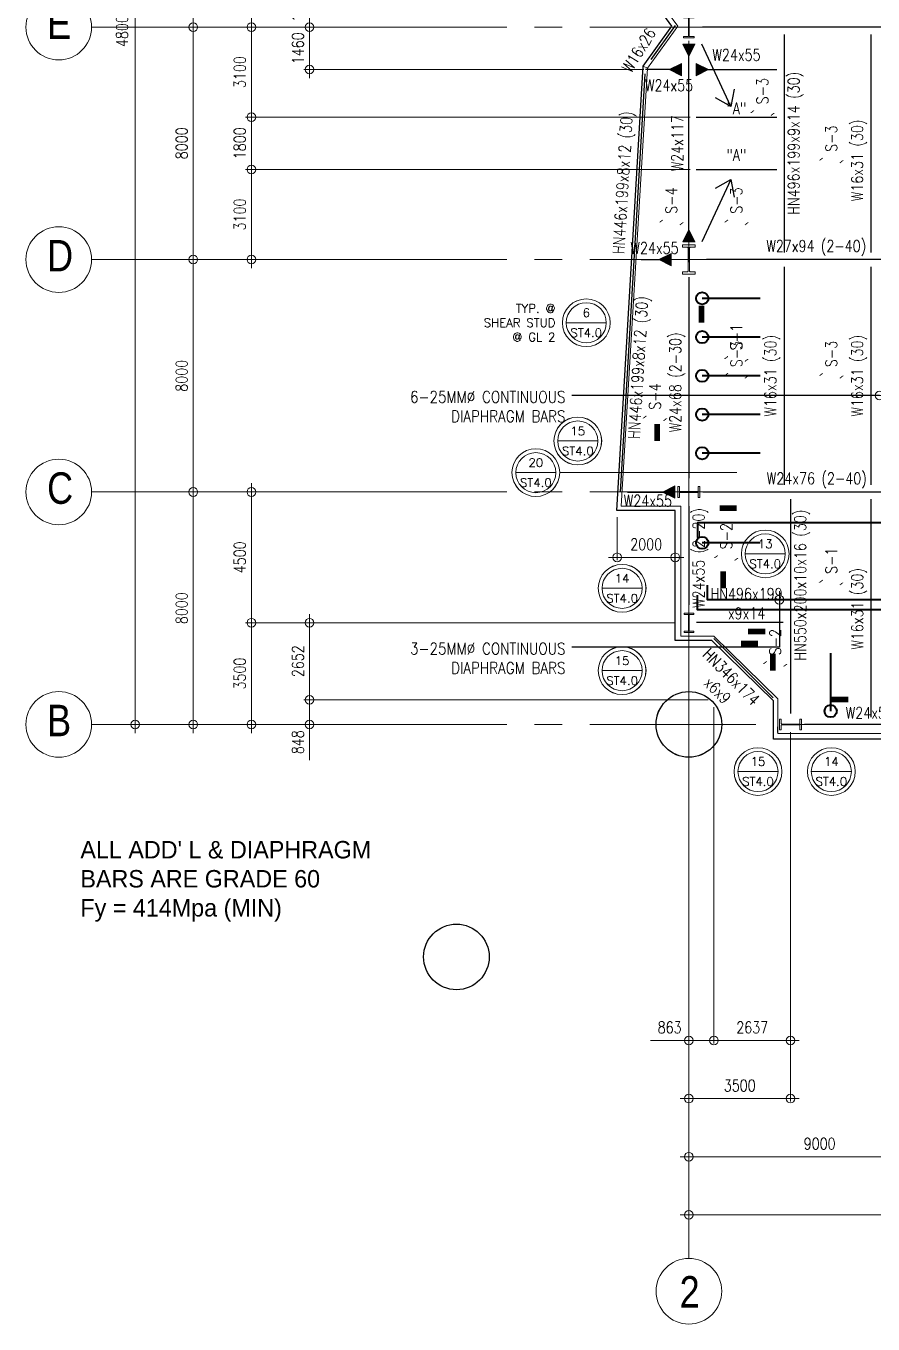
# Model space of a CAD drawing. Header units: millimetres. Extents: x -102066 to 146238, y -50253 to 85631.
# Drawn here: x 12986 to 42139, y -23127 to 21551 of the extents above; entities that cross this region are included whole.
import ezdxf
from ezdxf.enums import TextEntityAlignment as Align

# ---------------------------------------------------------------- set-up
doc = ezdxf.new("R2010")
doc.units = ezdxf.units.MM
doc.header["$MEASUREMENT"] = 0
doc.linetypes.add('CENTER2', pattern=[28.575, 19.05, -3.175, 3.175, -3.175])
doc.layers.get('0').update_dxf_attribs({"lineweight": 0})
for name, color, linetype, lineweight in [('A_ARCHITECTURAL BACKGROUND', 251, 'Continuous', 5), ('COLUMN', 4, 'Continuous', 30), ('GRIDLINES_DIM', 252, 'Continuous', 5), ('S-ANNO-DIMS', 252, 'Continuous', 5), ('S-ANNO-MARK', 2, 'Continuous', 9), ('S-ANNO-NPLT', 7, 'Continuous', 9), ('S-Anno-Symb', 143, 'Continuous', 15), ('S-Anno-Text', 52, 'Continuous', 15), ('S-BEAM', 5, 'Continuous', 30), ('S-BEAM-IDEN', 2, 'Continuous', 9), ('S-BRACE', 2, 'Continuous', 9), ('S-COLS', 2, 'Continuous', 20), ('S-CONN', 1, 'Continuous', 9), ('S_COL', 2, 'Continuous', 20), ('S_DRB', 4, 'Continuous', 40), ('S_GRID LINES', 252, 'Continuous', 5), ('S_SLAB EDGE', 2, 'Continuous', 30), ('TEXT', 2, 'Continuous', 20)]:
    doc.layers.add(name, color=color, linetype=linetype, lineweight=lineweight)
doc.layers.add('GUIDE', color=191, linetype='Continuous', plot=False)
doc.styles.add('1', font='simplex.shx', dxfattribs={"width": 0.85, "height": 300})
doc.styles.add('ARIALNW', font='ARIALN.TTF')
doc.styles.add('MMTX$0$ESMX$0$X-OPTA1D', font='x-opta1d')
doc.styles.add('ROMANSX', font='ROMANS.shx', dxfattribs={"height": 0.09375})
doc.styles.add('SIMPLEX', font='SIMPLEX.shx', dxfattribs={"width": 0.8, "height": 400})
doc.dimstyles.new('DIM 200', dxfattribs={"dimtxt": 0.36, "dimasz": 0.2, "dimexe": 0.1, "dimexo": 0, "dimgap": 0.08, "dimtad": 1, "dimlfac": 2, "dimrnd": 0.005, "dimzin": 1, "dimdsep": 46, "dimtxsty": 'ARIALNW', "dimcen": 0.09, "dimclrd": 6, "dimclre": 6, "dimclrt": 13, "dimadec": 0, "dimazin": 0, "dimtfac": 1, "dimtofl": 0, "dimtmove": 2, "dimatfit": 3, "dimfxl": 1, "dimtolj": 1, "dimtzin": 0, "dimarcsym": 0})
doc.dimstyles.new('DIM_100', dxfattribs={"dimtxt": 1000, "dimasz": 2, "dimexe": 100, "dimexo": 250, "dimgap": 250, "dimtad": 1, "dimdec": 0, "dimrnd": 1, "dimdsep": 46, "dimtxsty": '1', "dimblk1": 'ESCADIM_ARW', "dimblk2": 'ESCADIM_ARW', "dimsah": 1, "dimcen": 50, "dimclrd": 256, "dimclre": 256, "dimclrt": 52, "dimadec": 0, "dimazin": 0, "dimtfac": 1, "dimtdec": 0, "dimtofl": 0, "dimtmove": 0, "dimatfit": 3, "dimldrblk": 'ESCADIM_ARW', "dimfxl": 1, "dimtolj": 1, "dimtzin": 0, "dimarcsym": 0})
doc.dimstyles.new('DIM_200', dxfattribs={"dimtxt": 400, "dimasz": 2, "dimexe": 200, "dimexo": 200, "dimgap": 200, "dimtad": 1, "dimdec": 0, "dimrnd": 1, "dimzin": 1, "dimdsep": 46, "dimtxsty": 'SIMPLEX', "dimblk1": 'ESCADIM_ARW', "dimblk2": 'ESCADIM_ARW', "dimsah": 1, "dimcen": 50, "dimclrd": 251, "dimclre": 251, "dimclrt": 52, "dimazin": 0, "dimtfac": 1, "dimtdec": 0, "dimtofl": 0, "dimtmove": 0, "dimatfit": 3, "dimldrblk": 'ESCADIM_ARW', "dimfxl": 1, "dimtolj": 1, "dimtzin": 0, "dimarcsym": 0})
doc.dimstyles.new('ESCA', dxfattribs={"dimtxt": 300, "dimasz": 1, "dimexe": 100, "dimexo": 100, "dimgap": 100, "dimtad": 1, "dimdec": 0, "dimrnd": 1, "dimdsep": 46, "dimtxsty": '1', "dimblk1": 'ESCADIM_ARW', "dimblk2": 'ESCADIM_ARW', "dimsah": 1, "dimcen": 50, "dimclrd": 256, "dimclre": 256, "dimclrt": 52, "dimadec": 0, "dimazin": 0, "dimtfac": 1, "dimtdec": 0, "dimtofl": 0, "dimtmove": 0, "dimatfit": 3, "dimldrblk": 'ESCADIM_ARW', "dimfxl": 1, "dimtolj": 1, "dimtzin": 0, "dimarcsym": 0})

# ---------------------------------------------------------------- blocks, each defined once
blk = doc.blocks.new('10F COLUMN LAYOUT')
at = {"layer": 'GUIDE', "ltscale": 0.05}
blk.add_circle((8000, 8002), 1129, dxfattribs=at)
at = {"layer": 'GUIDE'}
blk.add_circle((0, 0), 1129, dxfattribs=at)
at = {"layer": 'S_COL', "ltscale": 0.05, "elevation": 0}
for points in [[(8000, 32374), (8182, 32374), (8182, 32325), (8031, 32325, 0.414214), (8013, 32307), (8013, 31696, 0.414214), (8031, 31679), (8182, 31679), (8182, 31630), (7818, 31630), (7818, 31679), (7969, 31679, 0.414214), (7987, 31696), (7987, 32307, 0.414214), (7969, 32325), (7818, 32325), (7818, 32374), (8000, 32374)], [(8000, 11165), (7833, 11165), (7833, 11213), (7967, 11213, 0.414214), (7987, 11234), (7987, 11766, 0.414214), (7967, 11786), (7833, 11786), (7833, 11834), (8167, 11834), (8167, 11786), (8033, 11786, 0.414214), (8013, 11766), (8013, 11234, 0.414214), (8033, 11213), (8167, 11213), (8167, 11165), (8000, 11165)], [(11124, 8000), (11124, 8183), (11177, 8183), (11177, 8033, 0.414214), (11195, 8015), (11804, 8015, 0.414214), (11823, 8033), (11823, 8183), (11876, 8183), (11876, 7817), (11823, 7817), (11823, 7967, 0.414214), (11804, 7985), (11195, 7985, 0.414214), (11177, 7967), (11177, 7817), (11124, 7817), (11124, 8000)]]:
    blk.add_lwpolyline(points, format="xyb", dxfattribs=at)
at = {"layer": 'S_COL', "ltscale": 0.05}
for points in [[(7999, 24508), (8220, 24508), (8220, 24426), (8051, 24426, 0.414214), (8022, 24396), (8022, 23607, 0.414214), (8051, 23578), (8220, 23578), (8220, 23496), (7778, 23496), (7778, 23578), (7947, 23578, 0.414214), (7976, 23607), (7976, 24396, 0.414214), (7947, 24426), (7778, 24426), (7778, 24508), (7999, 24508)], [(8381, 16002), (8381, 15817), (8323, 15817), (8323, 15967, 0.414214), (8305, 15986), (7695, 15986, 0.414214), (7677, 15967), (7677, 15817), (7619, 15817), (7619, 16186), (7677, 16186), (7677, 16036, 0.414214), (7695, 16018), (8305, 16018, 0.414214), (8323, 16036), (8323, 16186), (8381, 16186), (8381, 16002)]]:
    blk.add_lwpolyline(points, format="xyb", dxfattribs=at)
blk = doc.blocks.new('Bubble')
at = {"layer": 'S-ANNO-NPLT'}
blk.add_circle((0, 0), 0.261, dxfattribs=at)
at = {"layer": 'S-Anno-Symb', "color": 0}
blk.add_line((-0.219, 0), (0.219, 0), dxfattribs=at)
blk.add_circle((0, 0), 0.219, dxfattribs=at)
at = {"layer": 'S-Anno-Symb', "style": 'ROMANSX'}
for tag, p in [('1', (0, 0.109)), ('S1', (0, -0.109))]:
    blk.add_attdef(tag, text='', height=0.0937, dxfattribs=at).set_placement(p, align=Align.MIDDLE_CENTER)
at = {"layer": 'S-Anno-Symb', "style": 'ROMANSX', "width": 1.018385, "flags": 8}
blk.add_attdef('LONG', text='', height=0.0937, dxfattribs=at).set_placement((-0.18, -0.125), (0.18, -0.125), align=Align.FIT)
blk = doc.blocks.new('10F PLAN')
at = {"layer": 'A_ARCHITECTURAL BACKGROUND', "color": 251, "ltscale": 10}
for p, q in [((-383, 24028, 0), (-1427, 25465, 0)), ((-383, 24028, 0), (-1427, 22589, 0)), ((-2329, 7510, 0), (-1427, 22589, 0)), ((-1427, 22589, 0), (-1577, 22651, 0)), ((-274, 7510, 0), (-2329, 7510, 0)), ((855, 3033, 0), (3057, 878, 0)), ((3054, -276, 0), (3054, -79, 0))]:
    blk.add_line(p, q, dxfattribs=at)
at = {"layer": 'A_ARCHITECTURAL BACKGROUND', "color": 251, "ltscale": 10, "elevation": 0}
for points in [[(-274, 7510), (-274, 3033), (855, 3033)], [(16599, -1863), (8549, -1863), (8549, -310), (3057, -310), (3057, 878)]]:
    blk.add_lwpolyline(points, dxfattribs=at)
at = {"layer": 'GUIDE'}
blk.add_circle((0, 0), 1129, dxfattribs=at)
at = {"layer": 'S_SLAB EDGE', "ltscale": 0.05}
blk.add_line((793, 2883, 0), (2907, 814, 0), dxfattribs=at)
at = {"layer": 'S_SLAB EDGE', "ltscale": 0.05, "elevation": 0}
for points in [[(2907, 47166), (2907, 48711), (18519, 48711), (18519, 48578), (36456, 48580), (38549, 48580), (38549, 48580), (38549, 7533), (36707, 7533), (36707, 2883), (35124, 2883), (33170, 1006), (33170, -651), (27688, -651), (27688, -2013), (19412, -2013), (18041, -669), (16662, -2013), (8398, -2013), (8398, -507), (2907, -507), (2907, 814)], [(793, 2883), (-475, 2883), (-475, 7360), (-2479, 7360), (-1577, 22651), (-582, 24028), (-1577, 25402), (-2479, 40689), (-625, 40689), (-625, 45166), (950, 45166)]]:
    blk.add_lwpolyline(points, dxfattribs=at)
blk = doc.blocks.new('ESCADIM_ARW')
at = {"color": 7}
blk.add_line((-150, 0), (150, 0), dxfattribs=at)
blk.add_circle((0, 0), 75, dxfattribs=at)
blk = doc.blocks.new('*D70')
at = {"color": 251, "lineweight": -2, "ltscale": 0.05, "transparency": 16777216}
for p, q in [((-200, 16000), (-9256.27824, 16000)), ((-9056.27824, 8002), (-9056.27824, 15998)), ((-200, 8000), (-9256.27824, 8000))]:
    blk.add_line(p, q, dxfattribs=at)
at = {"layer": 'Defpoints', "color": 0, "ltscale": 0.05, "transparency": 16777216}
for p in [(-9056.27824, 16000), (0, 16000, 0), (0, 8000, 0)]:
    blk.add_point(p, dxfattribs=at)
at = {"color": 251, "lineweight": -2, "ltscale": 0.05, "transparency": 16777216, "xscale": 2, "yscale": 2, "zscale": 2}
for p, rotation in [((-9056.27824, 16000), 90), ((-9056.27824, 8000), 270)]:
    blk.add_blockref('ESCADIM_ARW', p, dxfattribs=dict(at, rotation=rotation))
at = {"color": 52, "ltscale": 0.05, "transparency": 16777216, "insert": (-9456.27824, 12000), "char_height": 400, "attachment_point": 5, "rotation": 90, "style": 'SIMPLEX'}
blk.add_mtext('\\A1;{\\W0.8;8000}', dxfattribs=at)
blk = doc.blocks.new('*D71')
at = {"layer": 'Defpoints', "color": 0, "transparency": 16777216}
for p in [(-11056.27824, 56000), (0, 56000, 0), (0, 8000, 0)]:
    blk.add_point(p, dxfattribs=at)
at = {"layer": 'GRIDLINES_DIM', "lineweight": -2, "transparency": 16777216}
for p, q in [((-250, 56000), (-11156.27824, 56000)), ((-11056.27824, 8002), (-11056.27824, 55998)), ((-250, 8000), (-11156.27824, 8000))]:
    blk.add_line(p, q, dxfattribs=at)
at = {"layer": 'GRIDLINES_DIM', "lineweight": -2, "transparency": 16777216, "xscale": 2, "yscale": 2, "zscale": 2}
for p, rotation in [((-11056.27824, 56000), 90), ((-11056.27824, 8000), 270)]:
    blk.add_blockref('ESCADIM_ARW', p, dxfattribs=dict(at, rotation=rotation))
at = {"layer": 'GRIDLINES_DIM', "color": 52, "transparency": 16777216, "insert": (-11506.27324, 32000), "char_height": 300, "attachment_point": 5, "rotation": 90, "style": '1'}
blk.add_mtext('\\A1;{\\H1.3333x;\\W0.8;48000}', dxfattribs=at)
blk = doc.blocks.new('*D72')
at = {"layer": 'Defpoints', "color": 0, "transparency": 16777216}
for p in [(8000, 0, 0), (44000, -250), (44000, -8880)]:
    blk.add_point(p, dxfattribs=at)
at = {"layer": 'GRIDLINES_DIM', "lineweight": -2, "transparency": 16777216}
for p, q in [((8000, -250), (8000, -8980)), ((44000, -500), (44000, -8980)), ((8002, -8880), (43998, -8880))]:
    blk.add_line(p, q, dxfattribs=at)
at = {"layer": 'GRIDLINES_DIM', "lineweight": -2, "transparency": 16777216, "xscale": 2, "yscale": 2, "zscale": 2, "rotation": 180}
blk.add_blockref('ESCADIM_ARW', (8000, -8880), dxfattribs=at)
at = {"layer": 'GRIDLINES_DIM', "lineweight": -2, "transparency": 16777216, "xscale": 2, "yscale": 2, "zscale": 2}
blk.add_blockref('ESCADIM_ARW', (44000, -8880), dxfattribs=at)
at = {"layer": 'GRIDLINES_DIM', "color": 52, "transparency": 16777216, "insert": (26000, -8430), "char_height": 400, "attachment_point": 5, "style": 'SIMPLEX'}
blk.add_mtext('\\A1;{\\W0.8;36000}', dxfattribs=at)
blk = doc.blocks.new('*D24')
at = {"color": 251, "lineweight": -2, "ltscale": 0.05, "transparency": 16777216}
for p, q in [((8663, 8848), (-5256, 8848)), ((-5056, 8846), (-5056, 8002)), ((-200, 8000), (-5256, 8000)), ((-5056, 8000), (-5056, 6775))]:
    blk.add_line(p, q, dxfattribs=at)
at = {"layer": 'Defpoints', "color": 0, "ltscale": 0.05, "transparency": 16777216}
for p in [(8863, 8848, 0), (-5056, 8000), (0, 8000, 0)]:
    blk.add_point(p, dxfattribs=at)
at = {"color": 251, "lineweight": -2, "ltscale": 0.05, "transparency": 16777216, "xscale": 2, "yscale": 2, "zscale": 2}
for p, rotation in [((-5056, 8848), 90), ((-5056, 8000), 270)]:
    blk.add_blockref('ESCADIM_ARW', p, dxfattribs=dict(at, rotation=rotation))
at = {"color": 52, "ltscale": 0.05, "transparency": 16777216, "insert": (-5456, 7387), "char_height": 400, "attachment_point": 5, "rotation": 90, "style": 'SIMPLEX'}
blk.add_mtext('\\A1;{\\W0.8;848}', dxfattribs=at)
blk = doc.blocks.new('*D25')
at = {"layer": 'Defpoints', "color": 0, "transparency": 16777216}
for p in [(5532, 15385, 0), (7531, 15360, 0), (7531, 13750)]:
    blk.add_point(p, dxfattribs=at)
at = {"layer": 'GRIDLINES_DIM', "lineweight": -2, "transparency": 16777216}
for p, q in [((5532, 15135), (5532, 13650)), ((7531, 15110), (7531, 13650)), ((5534, 13750), (7529, 13750))]:
    blk.add_line(p, q, dxfattribs=at)
at = {"layer": 'GRIDLINES_DIM', "lineweight": -2, "transparency": 16777216, "xscale": 2, "yscale": 2, "zscale": 2, "rotation": 180}
blk.add_blockref('ESCADIM_ARW', (5532, 13750), dxfattribs=at)
at = {"layer": 'GRIDLINES_DIM', "lineweight": -2, "transparency": 16777216, "xscale": 2, "yscale": 2, "zscale": 2}
blk.add_blockref('ESCADIM_ARW', (7531, 13750), dxfattribs=at)
at = {"layer": 'GRIDLINES_DIM', "color": 52, "transparency": 16777216, "insert": (6531, 14200), "char_height": 400, "attachment_point": 5, "style": 'SIMPLEX'}
blk.add_mtext('\\A1;{\\W0.8;2000}', dxfattribs=at)
blk = doc.blocks.new('*D26')
at = {"color": 251, "lineweight": -2, "ltscale": 0.05, "transparency": 16777216}
for p, q in [((-200, 16000), (-7256, 16000)), ((-7056, 15998), (-7056, 11502)), ((7526, 11500), (-7256, 11500))]:
    blk.add_line(p, q, dxfattribs=at)
at = {"layer": 'Defpoints', "color": 0, "ltscale": 0.05, "transparency": 16777216}
for p in [(0, 16000, 0), (-7056, 11500), (7726, 11500, 0)]:
    blk.add_point(p, dxfattribs=at)
at = {"color": 251, "lineweight": -2, "ltscale": 0.05, "transparency": 16777216, "xscale": 2, "yscale": 2, "zscale": 2}
for p, rotation in [((-7056, 16000), 90), ((-7056, 11500), 270)]:
    blk.add_blockref('ESCADIM_ARW', p, dxfattribs=dict(at, rotation=rotation))
at = {"color": 52, "ltscale": 0.05, "transparency": 16777216, "insert": (-7456, 13750), "char_height": 400, "attachment_point": 5, "rotation": 90, "style": 'SIMPLEX'}
blk.add_mtext('\\A1;{\\W0.8;4500}', dxfattribs=at)
blk = doc.blocks.new('*D27')
at = {"color": 251, "lineweight": -2, "ltscale": 0.05, "transparency": 16777216}
for p, q in [((-200, 32000), (-7256, 32000)), ((-7056, 28902), (-7056, 31998)), ((8050, 28900), (-7256, 28900))]:
    blk.add_line(p, q, dxfattribs=at)
at = {"layer": 'Defpoints', "color": 0, "ltscale": 0.05, "transparency": 16777216}
for p in [(-7056, 32000), (0, 32000, 0), (8250, 28900, 0)]:
    blk.add_point(p, dxfattribs=at)
at = {"color": 251, "lineweight": -2, "ltscale": 0.05, "transparency": 16777216, "xscale": 2, "yscale": 2, "zscale": 2}
for p, rotation in [((-7056, 32000), 90), ((-7056, 28900), 270)]:
    blk.add_blockref('ESCADIM_ARW', p, dxfattribs=dict(at, rotation=rotation))
at = {"color": 52, "ltscale": 0.05, "transparency": 16777216, "insert": (-7456, 30450), "char_height": 400, "attachment_point": 5, "rotation": 90, "style": 'SIMPLEX'}
blk.add_mtext('\\A1;{\\W0.8;3100}', dxfattribs=at)
blk = doc.blocks.new('*D28')
at = {"color": 251, "lineweight": -2, "ltscale": 0.05, "transparency": 16777216}
for p, q in [((8050, 28900), (-7256, 28900)), ((-7056, 28898), (-7056, 27102)), ((8050, 27100), (-7256, 27100))]:
    blk.add_line(p, q, dxfattribs=at)
at = {"layer": 'Defpoints', "color": 0, "ltscale": 0.05, "transparency": 16777216}
for p in [(8250, 28900, 0), (-7056, 27100), (8250, 27100, 0)]:
    blk.add_point(p, dxfattribs=at)
at = {"color": 251, "lineweight": -2, "ltscale": 0.05, "transparency": 16777216, "xscale": 2, "yscale": 2, "zscale": 2}
for p, rotation in [((-7056, 28900), 90), ((-7056, 27100), 270)]:
    blk.add_blockref('ESCADIM_ARW', p, dxfattribs=dict(at, rotation=rotation))
at = {"color": 52, "ltscale": 0.05, "transparency": 16777216, "insert": (-7456, 28000), "char_height": 400, "attachment_point": 5, "rotation": 90, "style": 'SIMPLEX'}
blk.add_mtext('\\A1;{\\W0.8;1800}', dxfattribs=at)
blk = doc.blocks.new('*D29')
at = {"color": 251, "lineweight": -2, "ltscale": 0.05, "transparency": 16777216}
for p, q in [((-200, 32000), (-5256, 32000)), ((-5056, 30542), (-5056, 31998)), ((6444, 30540), (-5256, 30540))]:
    blk.add_line(p, q, dxfattribs=at)
at = {"layer": 'Defpoints', "color": 0, "ltscale": 0.05, "transparency": 16777216}
for p in [(-5056, 32000), (0, 32000, 0), (6644, 30540, 0)]:
    blk.add_point(p, dxfattribs=at)
at = {"color": 251, "lineweight": -2, "ltscale": 0.05, "transparency": 16777216, "xscale": 2, "yscale": 2, "zscale": 2}
for p, rotation in [((-5056, 32000), 90), ((-5056, 30540), 270)]:
    blk.add_blockref('ESCADIM_ARW', p, dxfattribs=dict(at, rotation=rotation))
at = {"color": 52, "ltscale": 0.05, "transparency": 16777216, "insert": (-5456, 31270), "char_height": 400, "attachment_point": 5, "rotation": 90, "style": 'SIMPLEX'}
blk.add_mtext('\\A1;{\\W0.8;1460}', dxfattribs=at)
blk = doc.blocks.new('*D30')
at = {"color": 251, "lineweight": -2, "ltscale": 0.05, "transparency": 16777216}
for p, q in [((8050, 35100), (-7256, 35100)), ((-7056, 35098), (-7056, 32002)), ((-200, 32000), (-7256, 32000))]:
    blk.add_line(p, q, dxfattribs=at)
at = {"layer": 'Defpoints', "color": 0, "ltscale": 0.05, "transparency": 16777216}
for p in [(8250, 35100, 0), (-7056, 32000), (0, 32000, 0)]:
    blk.add_point(p, dxfattribs=at)
at = {"color": 251, "lineweight": -2, "ltscale": 0.05, "transparency": 16777216, "xscale": 2, "yscale": 2, "zscale": 2}
for p, rotation in [((-7056, 35100), 90), ((-7056, 32000), 270)]:
    blk.add_blockref('ESCADIM_ARW', p, dxfattribs=dict(at, rotation=rotation))
at = {"color": 52, "ltscale": 0.05, "transparency": 16777216, "insert": (-7456, 33550), "char_height": 400, "attachment_point": 5, "rotation": 90, "style": 'SIMPLEX'}
blk.add_mtext('\\A1;{\\W0.8;3100}', dxfattribs=at)
blk = doc.blocks.new('*D31')
at = {"color": 251, "lineweight": -2, "ltscale": 0.05, "transparency": 16777216}
for p, q in [((6444, 33460), (-5256, 33460)), ((-5056, 33458), (-5056, 32002)), ((-200, 32000), (-5256, 32000))]:
    blk.add_line(p, q, dxfattribs=at)
at = {"layer": 'Defpoints', "color": 0, "ltscale": 0.05, "transparency": 16777216}
for p in [(6644, 33460, 0), (-5056, 32000), (0, 32000, 0)]:
    blk.add_point(p, dxfattribs=at)
at = {"color": 251, "lineweight": -2, "ltscale": 0.05, "transparency": 16777216, "xscale": 2, "yscale": 2, "zscale": 2}
for p, rotation in [((-5056, 33460), 90), ((-5056, 32000), 270)]:
    blk.add_blockref('ESCADIM_ARW', p, dxfattribs=dict(at, rotation=rotation))
at = {"color": 52, "ltscale": 0.05, "transparency": 16777216, "insert": (-5456, 32730), "char_height": 400, "attachment_point": 5, "rotation": 90, "style": 'SIMPLEX'}
blk.add_mtext('\\A1;{\\W0.8;1460}', dxfattribs=at)
blk = doc.blocks.new('*D33')
at = {"color": 251, "lineweight": -2, "ltscale": 0.05, "transparency": 16777216}
for p, q in [((8050, 27100), (-7256, 27100)), ((-7056, 24002), (-7056, 27098)), ((-200, 24000), (-7256, 24000))]:
    blk.add_line(p, q, dxfattribs=at)
at = {"layer": 'Defpoints', "color": 0, "ltscale": 0.05, "transparency": 16777216}
for p in [(-7056, 27100), (8250, 27100, 0), (0, 24000, 0)]:
    blk.add_point(p, dxfattribs=at)
at = {"color": 251, "lineweight": -2, "ltscale": 0.05, "transparency": 16777216, "xscale": 2, "yscale": 2, "zscale": 2}
for p, rotation in [((-7056, 27100), 90), ((-7056, 24000), 270)]:
    blk.add_blockref('ESCADIM_ARW', p, dxfattribs=dict(at, rotation=rotation))
at = {"color": 52, "ltscale": 0.05, "transparency": 16777216, "insert": (-7456, 25550), "char_height": 400, "attachment_point": 5, "rotation": 90, "style": 'SIMPLEX'}
blk.add_mtext('\\A1;{\\W0.8;3100}', dxfattribs=at)
blk = doc.blocks.new('*D45')
at = {"layer": 'Defpoints', "color": 0, "transparency": 16777216}
for p in [(11500, 7984, 0), (8000, -250), (8000, -4880)]:
    blk.add_point(p, dxfattribs=at)
at = {"layer": 'GRIDLINES_DIM', "lineweight": -2, "transparency": 16777216}
for p, q in [((11500, 7734), (11500, -4980)), ((8000, -500), (8000, -4980)), ((11498, -4880), (8002, -4880))]:
    blk.add_line(p, q, dxfattribs=at)
at = {"layer": 'GRIDLINES_DIM', "lineweight": -2, "transparency": 16777216, "xscale": 2, "yscale": 2, "zscale": 2, "rotation": 180}
blk.add_blockref('ESCADIM_ARW', (8000, -4880), dxfattribs=at)
at = {"layer": 'GRIDLINES_DIM', "lineweight": -2, "transparency": 16777216, "xscale": 2, "yscale": 2, "zscale": 2}
blk.add_blockref('ESCADIM_ARW', (11500, -4880), dxfattribs=at)
at = {"layer": 'GRIDLINES_DIM', "color": 52, "transparency": 16777216, "insert": (9750, -4430), "char_height": 400, "attachment_point": 5, "style": 'SIMPLEX'}
blk.add_mtext('\\A1;{\\W0.8;3500}', dxfattribs=at)
blk = doc.blocks.new('*D46')
at = {"layer": 'Defpoints', "color": 0, "transparency": 16777216}
for p in [(8863, 8846, 0), (11500, 7984, 0), (8863, -2880)]:
    blk.add_point(p, dxfattribs=at)
at = {"layer": 'GRIDLINES_DIM', "lineweight": -2, "transparency": 16777216}
for p, q in [((8863, 8596), (8863, -2980)), ((11500, 7734), (11500, -2980)), ((11498, -2880), (8865, -2880))]:
    blk.add_line(p, q, dxfattribs=at)
at = {"layer": 'GRIDLINES_DIM', "lineweight": -2, "transparency": 16777216, "xscale": 2, "yscale": 2, "zscale": 2, "rotation": 180}
blk.add_blockref('ESCADIM_ARW', (8863, -2880), dxfattribs=at)
at = {"layer": 'GRIDLINES_DIM', "lineweight": -2, "transparency": 16777216, "xscale": 2, "yscale": 2, "zscale": 2}
blk.add_blockref('ESCADIM_ARW', (11500, -2880), dxfattribs=at)
at = {"layer": 'GRIDLINES_DIM', "color": 52, "transparency": 16777216, "insert": (10181, -2430), "char_height": 400, "attachment_point": 5, "style": 'SIMPLEX'}
blk.add_mtext('\\A1;{\\W0.8;2637}', dxfattribs=at)
blk = doc.blocks.new('*D47')
at = {"layer": 'Defpoints', "color": 0, "transparency": 16777216}
for p in [(8000, 8844, 0), (8863, 8846, 0), (8000, -2880)]:
    blk.add_point(p, dxfattribs=at)
at = {"layer": 'GRIDLINES_DIM', "lineweight": -2, "transparency": 16777216}
for p, q in [((8000, 8594), (8000, -2980)), ((8863, 8596), (8863, -2980)), ((8000, -2880), (6675, -2880)), ((8861, -2880), (8002, -2880))]:
    blk.add_line(p, q, dxfattribs=at)
at = {"layer": 'GRIDLINES_DIM', "lineweight": -2, "transparency": 16777216, "xscale": 2, "yscale": 2, "zscale": 2, "rotation": 180}
blk.add_blockref('ESCADIM_ARW', (8000, -2880), dxfattribs=at)
at = {"layer": 'GRIDLINES_DIM', "lineweight": -2, "transparency": 16777216, "xscale": 2, "yscale": 2, "zscale": 2}
blk.add_blockref('ESCADIM_ARW', (8863, -2880), dxfattribs=at)
at = {"layer": 'GRIDLINES_DIM', "color": 52, "transparency": 16777216, "insert": (7337, -2430), "char_height": 400, "attachment_point": 5, "style": 'SIMPLEX'}
blk.add_mtext('\\A1;{\\W0.8;863}', dxfattribs=at)
blk = doc.blocks.new('*D48')
at = {"color": 251, "lineweight": -2, "ltscale": 0.05, "transparency": 16777216}
for p, q in [((7526, 11500), (-7256, 11500)), ((-7056, 8002), (-7056, 11498)), ((-200, 8000), (-7256, 8000))]:
    blk.add_line(p, q, dxfattribs=at)
at = {"layer": 'Defpoints', "color": 0, "ltscale": 0.05, "transparency": 16777216}
for p in [(-7056, 11500), (7726, 11500, 0), (0, 8000, 0)]:
    blk.add_point(p, dxfattribs=at)
at = {"color": 251, "lineweight": -2, "ltscale": 0.05, "transparency": 16777216, "xscale": 2, "yscale": 2, "zscale": 2}
for p, rotation in [((-7056, 11500), 90), ((-7056, 8000), 270)]:
    blk.add_blockref('ESCADIM_ARW', p, dxfattribs=dict(at, rotation=rotation))
at = {"color": 52, "ltscale": 0.05, "transparency": 16777216, "insert": (-7456, 9750), "char_height": 400, "attachment_point": 5, "rotation": 90, "style": 'SIMPLEX'}
blk.add_mtext('\\A1;{\\W0.8;3500}', dxfattribs=at)
blk = doc.blocks.new('*D49')
at = {"color": 251, "lineweight": -2, "ltscale": 0.05, "transparency": 16777216}
for p, q in [((7526, 11500), (-5256, 11500)), ((-5056, 8850), (-5056, 11498)), ((8663, 8848), (-5256, 8848))]:
    blk.add_line(p, q, dxfattribs=at)
at = {"layer": 'Defpoints', "color": 0, "ltscale": 0.05, "transparency": 16777216}
for p in [(-5056, 11500), (7726, 11500, 0), (8863, 8848, 0)]:
    blk.add_point(p, dxfattribs=at)
at = {"color": 251, "lineweight": -2, "ltscale": 0.05, "transparency": 16777216, "xscale": 2, "yscale": 2, "zscale": 2}
for p, rotation in [((-5056, 11500), 90), ((-5056, 8848), 270)]:
    blk.add_blockref('ESCADIM_ARW', p, dxfattribs=dict(at, rotation=rotation))
at = {"color": 52, "ltscale": 0.05, "transparency": 16777216, "insert": (-5456, 10174), "char_height": 400, "attachment_point": 5, "rotation": 90, "style": 'SIMPLEX'}
blk.add_mtext('\\A1;{\\W0.8;2652}', dxfattribs=at)
blk = doc.blocks.new('*D60')
at = {"color": 251, "lineweight": -2, "ltscale": 0.05, "transparency": 16777216}
for p, q in [((-200, 24000), (-9256.27824, 24000)), ((-9056.27824, 16002), (-9056.27824, 23998)), ((-200, 16000), (-9256.27824, 16000))]:
    blk.add_line(p, q, dxfattribs=at)
at = {"layer": 'Defpoints', "color": 0, "ltscale": 0.05, "transparency": 16777216}
for p in [(-9056.27824, 24000), (0, 24000, 0), (0, 16000, 0)]:
    blk.add_point(p, dxfattribs=at)
at = {"color": 251, "lineweight": -2, "ltscale": 0.05, "transparency": 16777216, "xscale": 2, "yscale": 2, "zscale": 2}
for p, rotation in [((-9056.27824, 24000), 90), ((-9056.27824, 16000), 270)]:
    blk.add_blockref('ESCADIM_ARW', p, dxfattribs=dict(at, rotation=rotation))
at = {"color": 52, "ltscale": 0.05, "transparency": 16777216, "insert": (-9456.27824, 20000), "char_height": 400, "attachment_point": 5, "rotation": 90, "style": 'SIMPLEX'}
blk.add_mtext('\\A1;{\\W0.8;8000}', dxfattribs=at)
blk = doc.blocks.new('*D61')
at = {"color": 251, "lineweight": -2, "ltscale": 0.05, "transparency": 16777216}
for p, q in [((-200, 32000), (-9256.27824, 32000)), ((-9056.27824, 24002), (-9056.27824, 31998)), ((-200, 24000), (-9256.27824, 24000))]:
    blk.add_line(p, q, dxfattribs=at)
at = {"layer": 'Defpoints', "color": 0, "ltscale": 0.05, "transparency": 16777216}
for p in [(-9056.27824, 32000), (0, 32000, 0), (0, 24000, 0)]:
    blk.add_point(p, dxfattribs=at)
at = {"color": 251, "lineweight": -2, "ltscale": 0.05, "transparency": 16777216, "xscale": 2, "yscale": 2, "zscale": 2}
for p, rotation in [((-9056.27824, 32000), 90), ((-9056.27824, 24000), 270)]:
    blk.add_blockref('ESCADIM_ARW', p, dxfattribs=dict(at, rotation=rotation))
at = {"color": 52, "ltscale": 0.05, "transparency": 16777216, "insert": (-9456.27824, 28000), "char_height": 400, "attachment_point": 5, "rotation": 90, "style": 'SIMPLEX'}
blk.add_mtext('\\A1;{\\W0.8;8000}', dxfattribs=at)
blk = doc.blocks.new('*D62')
at = {"color": 251, "lineweight": -2, "ltscale": 0.05, "transparency": 16777216}
for p, q in [((-200, 40000), (-9256.27824, 40000)), ((-9056.27824, 32002), (-9056.27824, 39998)), ((-200, 32000), (-9256.27824, 32000))]:
    blk.add_line(p, q, dxfattribs=at)
at = {"layer": 'Defpoints', "color": 0, "ltscale": 0.05, "transparency": 16777216}
for p in [(-9056.27824, 40000), (0, 40000, 0), (0, 32000, 0)]:
    blk.add_point(p, dxfattribs=at)
at = {"color": 251, "lineweight": -2, "ltscale": 0.05, "transparency": 16777216, "xscale": 2, "yscale": 2, "zscale": 2}
for p, rotation in [((-9056.27824, 40000), 90), ((-9056.27824, 32000), 270)]:
    blk.add_blockref('ESCADIM_ARW', p, dxfattribs=dict(at, rotation=rotation))
at = {"color": 52, "ltscale": 0.05, "transparency": 16777216, "insert": (-9456.27824, 36000), "char_height": 400, "attachment_point": 5, "rotation": 90, "style": 'SIMPLEX'}
blk.add_mtext('\\A1;{\\W0.8;8000}', dxfattribs=at)
blk = doc.blocks.new('*D68')
at = {"layer": 'Defpoints', "color": 0, "transparency": 16777216}
for p in [(8000, 0, 0), (17000, -250), (17000, -6880)]:
    blk.add_point(p, dxfattribs=at)
at = {"layer": 'GRIDLINES_DIM', "lineweight": -2, "transparency": 16777216}
for p, q in [((8000, -250), (8000, -6980)), ((17000, -500), (17000, -6980)), ((8002, -6880), (16998, -6880))]:
    blk.add_line(p, q, dxfattribs=at)
at = {"layer": 'GRIDLINES_DIM', "lineweight": -2, "transparency": 16777216, "xscale": 2, "yscale": 2, "zscale": 2, "rotation": 180}
blk.add_blockref('ESCADIM_ARW', (8000, -6880), dxfattribs=at)
at = {"layer": 'GRIDLINES_DIM', "lineweight": -2, "transparency": 16777216, "xscale": 2, "yscale": 2, "zscale": 2}
blk.add_blockref('ESCADIM_ARW', (17000, -6880), dxfattribs=at)
at = {"layer": 'GRIDLINES_DIM', "color": 52, "transparency": 16777216, "insert": (12500, -6430), "char_height": 400, "attachment_point": 5, "style": 'SIMPLEX'}
blk.add_mtext('\\A1;{\\W0.8;9000}', dxfattribs=at)
blk = doc.blocks.new("ADD' L BARS")
at = {"layer": 'S_DRB'}
for p, q in [((10450, 22666.4, 0), (8460.4, 22666.4, 0)), ((10450.1, 21333.2, 0), (8460.5, 21333.2, 0)), ((10450.3, 19999.9, 0), (8460.7, 19999.9, 0)), ((10450.4, 18666.6, 0), (8460.8, 18666.6, 0)), ((10450.6, 17333.3, 0), (8461, 17333.3, 0)), ((10450, 14250.2, 0), (8460.4, 14250.2, 0)), ((12879.1, 10450, 0), (12879.1, 8460.4, 0))]:
    blk.add_line(p, q, dxfattribs=at)
at = {"layer": 'S_DRB', "color": 4, "elevation": 0}
blk.add_lwpolyline([(22866.9, 12793.6), (22866.9, 12293.6), (8642.5, 12293.6), (8642.5, 12793.6)], dxfattribs=at)
at = {"layer": 'S_DRB'}
for centre in [(8460.4, 22666.4, 0), (8460.5, 21333.2, 0), (8460.7, 19999.9, 0), (8460.8, 18666.6, 0), (8461, 17333.3, 0), (8460.4, 14250.2, 0), (12879.1, 8460.4, 0)]:
    blk.add_circle(centre, 210.4, dxfattribs=at)
blk = doc.blocks.new('10TH FRAMING LAYOUT')
at = {"layer": 'S-CONN'}
for points in [[(-211, 23420), (-1, 22991), (210, 23420)], [(-250, 22328), (-679, 22538), (-250, 22749)], [(250, 22328), (679, 22538), (250, 22749)], [(-210, 16606), (0, 17035), (210, 16606)], [(-606, 15789), (-1035, 15999), (-606, 16210)], [(-481, 7789), (-910, 7999), (-481, 8210)]]:
    blk.add_hatch(color=256, dxfattribs=at).paths.add_polyline_path(points)
at = {"layer": 'GUIDE', "ltscale": 0.05}
for centre in [(0, 0), (-8000, -8000, 0)]:
    blk.add_circle(centre, 1129, dxfattribs=at)
at = {"layer": 'S-BEAM'}
for p, q in [((-472, 24054, 0), (-1315, 22892, 0)), ((8388, 24001, 0), (472, 24001, 0)), ((3275, 23753, 0), (3275, 16250, 0)), ((6259, 23753, 0), (6259, 16250, 0)), ((0, 16606, 0), (0, 23420, 0)), ((-1511, 22392, 0), (-2360, 8000, 0)), ((-386, 22538, 0), (-1497, 22538, 0)), ((250, 22539, 0), (3025, 22539, 0)), ((250, 20900, 0), (3025, 20900, 0)), ((250, 19100, 0), (3025, 19100, 0)), ((-1643, 16000, 0), (-606, 16000, 0)), ((8063, 16000, 0), (606, 16000)), ((3275, 15750, 0), (3275, 8250, 0)), ((6259, 15750, 0), (6259, 8250, 0)), ((-1, 15394, 0), (0, 8481)), ((-2107, 8000), (-481, 8000)), ((8394, 8000, 0), (481, 8000)), ((3500, 7750, 0), (3500, 381, 0)), ((6259, 7750, 0), (6259, 250, 0)), ((0, 7519), (0, 4122, 0)), ((3247, 3506, 0), (267, 3506, 0)), ((2905, 921, 0), (859, 2958, 0)), ((8394, 0, 0), (3976, 0, 0))]:
    blk.add_line(p, q, dxfattribs=at)
at = {"layer": 'S-CONN', "color": 1, "elevation": 0}
for points in [[(210, 23420), (-1, 22991), (-211, 23420), (211, 23420)], [(-250, 22749), (-679, 22538), (-250, 22328), (-250, 22750)], [(250, 22749), (679, 22538), (250, 22328), (250, 22750)], [(210, 16606), (0, 17035), (-210, 16606), (211, 16606)]]:
    blk.add_lwpolyline(points, dxfattribs=at)
at = {"layer": 'S-CONN', "color": 1}
for points in [[(-606, 16210), (-1035, 15999), (-606, 15789), (-606, 16211)], [(-481, 8210), (-910, 7999), (-481, 7789), (-481, 8211)]]:
    blk.add_lwpolyline(points, dxfattribs=at)
at = {"layer": 'S-BRACE', "ltscale": 0.5}
for points in [[(1444, 21269, 0), (442, 23420, 0)], [(1444, 18757, 0), (442, 16606, 0)]]:
    blk.add_leader(points, dimstyle='DIM 200', override={"dimasz": 500, "dimtad": 0, "dimclrd": 2, "dimldrblk": 'Open90', "dimfxl": 0.18}, dxfattribs=at)
blk = doc.blocks.new('DIM_GRIDLINES_2')
for centre in [(-13685.6, 32000, 0), (-13685.6, 24000, 0), (-13685.6, 16000, 0), (-13685.6, 8000, 0), (8000, -11509)]:
    blk.add_circle(centre, 1129.4)
at = {"layer": 'GRIDLINES_DIM', "linetype": 'CENTER2', "ltscale": 300}
for p, q in [((8000, -10379.6), (8000, 63813, 0)), ((-12556.3, 32000, 0), (50790.7, 32000, 0)), ((-12556.3, 24000, 0), (50790.7, 24000, 0)), ((-12556.3, 16000, 0), (50790.7, 16000, 0)), ((-12556.3, 8000, 0), (50790.7, 8000, 0))]:
    blk.add_line(p, q, dxfattribs=at)
at = {"layer": 'GUIDE', "ltscale": 0.05}
blk.add_circle((8000, 8000, 0), 1129.4, dxfattribs=at)
at = {"layer": 'TEXT', "char_height": 1082.3, "width": 6807.085, "attachment_point": 1, "style": 'ARIALNW'}
for s, insert in [('E', (-14087.5, 32675.4, 0)), ('D', (-14087.5, 24675.4, 0)), ('C', (-14087.5, 16675.4, 0)), ('B', (-14087.5, 8675.4, 0)), ('2', (7682.2, -10988.9))]:
    blk.add_mtext(s, dxfattribs=dict(at, insert=insert))
at = {"ltscale": 0.05}
for base, p1, p2, angle, picture, middle in [((-9056.3, 40000, 0), (0, 32000, 0), (0, 40000, 0), 90, '*D62', (-9456.3, 36000, 0)), ((-7056.3, 32000, 0), (8250, 35099.6, 0), (0, 32000, 0), 270, '*D30', (-7456.3, 33549.8, 0)), ((-9056.3, 32000, 0), (0, 24000, 0), (0, 32000, 0), 90, '*D61', (-9456.3, 28000, 0)), ((-7056.3, 32000, 0), (8250, 28900.4, 0), (0, 32000, 0), 90, '*D27', (-7456.3, 30450.2, 0)), ((-7056.3, 27100.4, 0), (8250, 28900.4, 0), (8250, 27100.4, 0), 270, '*D28', (-7456.3, 28000.4, 0)), ((-7056.3, 27100.4, 0), (0, 24000, 0), (8250, 27100.4, 0), 90, '*D33', (-7456.3, 25550.2, 0)), ((-9056.3, 24000, 0), (0, 16000, 0), (0, 24000, 0), 90, '*D60', (-9456.3, 20000, 0)), ((-9056.3, 16000, 0), (0, 8000, 0), (0, 16000, 0), 90, '*D70', (-9456.3, 12000, 0)), ((-7056.3, 11500.1, 0), (0, 16000, 0), (7725.8, 11500.1, 0), 270, '*D26', (-7456.3, 13750, 0)), ((-7056.3, 11500.1, 0), (0, 8000, 0), (7725.8, 11500.1, 0), 90, '*D48', (-7456.3, 9750, 0)), ((-5056.3, 11500.1, 0), (8863, 8848, 0), (7725.8, 11500.1, 0), 90, '*D49', (-5456.3, 10174, 0)), ((-5056.3, 8000, 0), (8863, 8848, 0), (0, 8000, 0), 270, '*D24', (-5456.3, 7386.6, 0))]:
    dim = blk.add_linear_dim(base=base, p1=p1, p2=p2, angle=angle, text='{\\W0.8;<>}', dimstyle='DIM_200', dxfattribs=at)
    dim.commit()
    dim.dimension.update_dxf_attribs({"geometry": picture, "text_midpoint": middle})
for p1, angle, picture, middle in [((6644.4, 33459.6, 0), 270, '*D31', (-5056.3, 32729.8, 0)), ((6644.4, 30540.4, 0), 90, '*D29', (-5056.3, 31270.2, 0))]:
    dim = blk.add_linear_dim(base=(-5056.3, 32000, 0), p1=p1, p2=(0, 32000, 0), angle=angle, text='{\\W0.8;<>}', dimstyle='DIM_200', dxfattribs=at)
    dim.commit()
    dim.dimension.update_dxf_attribs({"geometry": picture, "text_midpoint": middle, "dimtype": 128})
at = {"layer": 'GRIDLINES_DIM'}
for base, p1, p2, angle, text, override, picture, middle in [((-11056.3, 56000, 0), (0, 8000, 0), (0, 56000, 0), 90, '{\\H1.3333x;\\W0.8;<>}', {"dimtxt": 400, "dimtxsty": '1'}, '*D71', (-11506.3, 32000, 0)), ((8000, -2879.6), (8863, 8846, 0), (8000, 8844.3, 0), 180, '{\\W0.8;<>}', {"dimtxt": 400, "dimtxsty": 'SIMPLEX'}, '*D47', (7336.6, -2429.6)), ((8863, -2879.6), (11499.7, 7983.6, 0), (8863, 8846, 0), 180, '{\\W0.8;<>}', {"dimtxt": 400, "dimtxsty": 'SIMPLEX'}, '*D46', (10181.3, -2429.6)), ((8000, -4879.6), (11499.7, 7983.6, 0), (8000, -250), 180, '{\\W0.8;<>}', {"dimtxt": 400, "dimtxsty": 'SIMPLEX'}, '*D45', (9749.8, -4429.6))]:
    dim = blk.add_linear_dim(base=base, p1=p1, p2=p2, angle=angle, text=text, dimstyle='DIM_100', override=override, dxfattribs=at)
    dim.commit()
    dim.dimension.update_dxf_attribs({"geometry": picture, "text_midpoint": middle})
for base, p1, p2, picture, middle in [((7531.3, 13750), (5531.6, 15385.4, 0), (7531.3, 15359.6, 0), '*D25', (6531.5, 14200)), ((44000, -8879.6), (8000, 0, 0), (44000, -250), '*D72', (26000, -8429.6)), ((17000, -6879.6), (8000, 0, 0), (17000, -250), '*D68', (12500, -6429.6))]:
    dim = blk.add_linear_dim(base=base, p1=p1, p2=p2, text='{\\W0.8;<>}', dimstyle='DIM_100', override={"dimtxt": 400, "dimtxsty": 'SIMPLEX'}, dxfattribs=at)
    dim.commit()
    dim.dimension.update_dxf_attribs({"geometry": picture, "text_midpoint": middle})

msp = doc.modelspace()

# ---------------------------------------------------------------- linework, layer by layer
at = {"layer": 'S-ANNO-MARK'}
for points, elevation in [([(38041.1173, 18641.56507, 29.99952, 29.99952, 0), (37928.07297, 18554.56394, 0, 0, 0), (38737.65052, 18554.56394, 29.99952, 29.99952, 0), (38624.60619, 18467.56281, 0, 0, 0)], -106.73929), ([(40410.8219, 17009.74485, 29.99952, 29.99952, 0), (40297.77757, 16922.74372, 0, 0, 0), (41107.35512, 16922.74372, 29.99952, 29.99952, 0), (40994.31079, 16835.74258, 0, 0, 0)], -106.73929), ([(34905.84194, 14876.13677, 29.99952, 29.99952, 0), (34792.79761, 14789.13563, 0, 0, 0), (35602.37516, 14789.13563, 29.99952, 29.99952, 0), (35489.33083, 14702.1345, 0, 0, 0)], -106.73929), ([(37147.02689, 14877.76509, 29.99952, 29.99952, 0), (37033.98256, 14790.76395, 0, 0, 0), (37843.56011, 14790.76395, 29.99952, 29.99952, 0), (37730.51578, 14703.76282, 0, 0, 0)], -106.7393), ([(37147.02689, 9598.2682, 29.99952, 29.99952, 0), (37033.98256, 9511.26707, 0, 0, 0), (37843.56011, 9511.26707, 29.99952, 29.99952, 0), (37730.51579, 9424.26594, 0, 0, 0)], -106.73929), ([(40410.8219, 9598.2682, 29.99952, 29.99952, 0), (40297.77757, 9511.26707, 0, 0, 0), (41107.35512, 9511.26707, 29.99952, 29.99952, 0), (40994.31079, 9424.26594, 0, 0, 0)], -106.73929), ([(34340.38259, 8130.97789, 29.99952, 29.99952, 0), (34227.33826, 8043.97676, 0, 0, 0), (35036.91581, 8043.97676, 29.99952, 29.99952, 0), (34923.87148, 7956.97562, 0, 0, 0)], 0), ([(36793.75088, 3326.69983, 29.99952, 29.99952, 0), (36680.70655, 3239.6987, 0, 0, 0), (37490.2841, 3239.6987, 29.99952, 29.99952, 0), (37377.23977, 3152.69756, 0, 0, 0)], -106.73929), ([(40410.8219, 2482.71481, 29.99952, 29.99952, 0), (40297.77757, 2395.71368, 0, 0, 0), (41107.35512, 2395.71368, 29.99952, 29.99952, 0), (40994.31079, 2308.71255, 0, 0, 0)], -106.73929)]:
    msp.add_lwpolyline(points, format="xyseb", dxfattribs=dict(at, elevation=elevation))
msp.add_lwpolyline([(38479.64829, -320.53005, 29.99952, 29.99952, 0), (38366.60396, -407.53119, 0, 0, 0), (39176.18151, -407.53119, 29.99952, 29.99952, 0), (39063.13718, -494.53232, 0, 0, 0)], format="xyseb", dxfattribs=at)
at = {"layer": 'S-ANNO-NPLT'}
for centre in [(32270.72242, 11335.77219, -106.73929), (31978.46174, 7266.16183, -106.73928), (30534.42239, 6176.73885, -106.73929), (38429.01475, 3380.24524, -106.73929), (33503.72337, 2195.2627, -106.73929), (33503.72337, -638.72115, -106.73927), (38180.16401, -4111.49113, -106.73927), (40704.90239, -4111.49113, -106.73928)]:
    msp.add_circle(centre, 821.36597, dxfattribs=at)
at = {"layer": 'S-Anno-Symb', "linetype": 'ByBlock'}
msp.add_line((37449.42239, 6176.73885, -106.73929), (31355.78836, 6176.73885, -106.73929), dxfattribs=at)
for points, elevation in [([(33092.08839, 11335.77219, 0, 0, 0), (36235.9443, 11335.77219, 196.07256, 196.07256, 0), (36235.9443, 11923.98987, 0, 0, 0)], -106.73929), ([(32799.82771, 7266.16183, 0, 0, 0), (34710.68268, 7266.16183, 196.07256, 196.07256, 0), (34710.68268, 7854.37951, 0, 0, 0)], -106.73928), ([(37449.42239, 6176.73885, 0, 0, 0), (37449.42239, 4954.33663, 196.07256, 196.07256, 0), (36861.20471, 4954.33663, 0, 0, 0)], -106.73928), ([(34325.08934, 2195.2627, 0, 0, 0), (36977.19153, 2195.2627, 196.07256, 196.07256, 0), (36977.19153, 2783.48038, 0, 0, 0)], -106.73929), ([(38429.01475, 2558.87926, 0, 0, 0), (38429.01475, 711.7511, 196.07256, 196.07256, 0), (37840.79707, 711.7511, 0, 0, 0)], -106.73929), ([(34325.08934, -638.72115, 0, 0, 0), (38691.00945, -638.72115, 196.07256, 196.07256, 0), (38691.00945, -50.50347, 0, 0, 0)], -106.73927), ([(38180.16401, -3290.12516, 0, 0, 0), (38180.16401, 293.26713, 196.07256, 196.07256, 0), (37591.94633, 293.26713, 0, 0, 0)], -106.73927), ([(40704.90239, -3290.12516, 0, 0, 0), (40704.90239, -1634.61699, 196.07256, 196.07256, 0), (41293.12007, -1634.61699, 0, 0, 0)], -106.73928)]:
    msp.add_lwpolyline(points, format="xyseb", dxfattribs=dict(at, elevation=elevation))
at = {"layer": 'S-COLS', "elevation": -106.73927}
msp.add_lwpolyline([(37147.02689, 10179.7899, 29.99952, 29.99952, 0), (37033.98256, 10092.78877, 0, 0, 0), (37843.56011, 10092.78877, 29.99952, 29.99952, 0), (37730.51579, 10005.78763, 0, 0, 0)], format="xyseb", dxfattribs=at)
at = {"layer": 'S_DRB', "color": 4}
for points, elevation in [([(71469.92982, 3946.70343), (71469.92982, 4446.70343), (36093.37443, 4446.70343), (36093.37443, 3946.70343)], -106.73929), ([(71470.47006, 1954.90974), (71470.47006, 1454.90974), (36093.91467, 1454.90974), (36093.91467, 1954.90974)], -106.7393)]:
    msp.add_lwpolyline(points, dxfattribs=dict(at, elevation=elevation))

# ---------------------------------------------------------------- block references
at = {"layer": 'COLUMN'}
msp.add_blockref('10F PLAN', (35801.45006, -2488.73292, -106.73929), dxfattribs=at)
at = {"layer": 'S-Anno-Symb', "xscale": 3149.760000000242, "yscale": 3149.760000000242, "zscale": 3149.760000000242}
for p, values in [((32270.72242, 11335.77219, -106.73929), {'1': '6', 'S1': 'ST4.0'}), ((31978.46174, 7266.16183, -106.73928), {'1': '15', 'S1': 'ST4.0'}), ((30534.42239, 6176.73885, -106.73929), {'1': '20', 'S1': 'ST4.0'}), ((38429.01475, 3380.24524, -106.73929), {'1': '13', 'S1': 'ST4.0'}), ((33503.72337, 2195.2627, -106.73929), {'1': '14', 'S1': 'ST4.0'}), ((33503.72337, -638.72115, -106.73927), {'1': '15', 'S1': 'ST4.0'}), ((38180.16401, -4111.49113, -106.73927), {'1': '15', 'S1': 'ST4.0'}), ((40704.90239, -4111.49113, -106.73928), {'1': '14', 'S1': 'ST4.0'})]:
    msp.add_blockref('Bubble', p, dxfattribs=at).add_auto_attribs(values)
at = {"layer": 'S-Anno-Text'}
msp.add_blockref('10F COLUMN LAYOUT', (27801.45006, -10490.36124, -106.73929), dxfattribs=at)
at = {"layer": 'S-BEAM'}
msp.add_blockref('10TH FRAMING LAYOUT', (35801.45006, -2490.36124, -106.73928), dxfattribs=at)
at = {"layer": 'S-BRACE'}
msp.add_blockref("ADD' L BARS", (27801.45006, -10490.36124, -106.73929), dxfattribs=at)
at = {"layer": 'S_GRID LINES'}
msp.add_blockref('DIM_GRIDLINES_2', (27801.45006, -10488.73292, -106.73928), dxfattribs=at)

# ---------------------------------------------------------------- texts
at = {"layer": 'S-ANNO-DIMS', "color": 52, "char_height": 400, "attachment_point": 5, "style": 'SIMPLEX'}
for s, insert, rotation in [('\\A1;W16x26', (34077.31572, 20716.40823, -106.73927), 57.933436508), ('\\A1;\\pxqc;S-3', (38332.86175, 19304.56394, -106.73929), 90), ('\\A1;{\\W0.8;HN496x199x9x14 (30)}', (39476.09261, 17511.18392, -106.73929), 90), ('\\A1;{\\W0.8;HN446x199x8x12 (30)}', (33589.24391, 16150.80743, -106.73928), 86.576121781), ('\\A1;{\\W0.8;W24x117}', (35401.45006, 17512.60469, -106.73929), 90), ('\\A1;\\pxqc;S-3', (40702.56634, 17672.74372, -106.73929), 90), ('\\A1;{\\W0.8;W16x31 (30)}', (41659.95578, 16924.38701, -106.7393), 90), ('\\A1;\\pxqc;S-4', (35197.58639, 15539.13563, -106.73929), 90), ('\\A1;\\pxqc;S-3', (37438.77134, 15540.76395, -106.7393), 90), ('\\A1;{\\W0.8;HN446x199x8x12 (30)}', (34119.2525, 9789.95598, -106.73929), 86.576121781), ('\\A1;\\pxqc;{\\W0.8;S-1}', (37438.77134, 10842.78877, -106.73927), 90), ('\\A1;W24x68 (2-30)', (35401.62555, 9282.7285, -106.73929), 90), ('\\A1;{\\W0.8;W16x31 (30)}', (38676.09261, 9511.26708, -106.73929), 90), ('\\A1;{\\W0.8;W16x31 (30)}', (41659.95578, 9511.26708, -106.7393), 90), ('\\A1;\\pxqc;S-3', (37438.77134, 10261.26707, -106.73929), 90), ('\\A1;\\pxqc;S-3', (40702.56634, 10261.26707, -106.73929), 90), ('\\A1;\\pxqc;S-4', (34632.12704, 8793.97676, 0), 90), ('\\A1;{\\W0.8;W24x55 (2-20)}', (36201.45006, 3237.98971, -106.73929), 90), ('\\A1;{\\W0.8;HN550x200x10x16 (30)}', (39700.42078, 2303.94251, -106.73929), 90), ('\\A1;\\pxqc;S-2', (37085.49533, 3989.6987, -106.73929), 90), ('\\A1;\\pxqc;{\\W0.8;S-1}', (40702.56634, 3145.71368, -106.73929), 90), ('\\A1;{\\W0.8;W16x31 (30)}', (41660.67663, 1488.08371, -106.7393), 90), ('\\A1;\\pxqc;S-2', (38771.39274, 342.46881), 90), ('\\A1;{\\W0.8;HN346x174\\Px6x9}', (37023.2307, -1083.47243), 314.883029328)]:
    msp.add_mtext(s, dxfattribs=dict(at, insert=insert, rotation=rotation))
for s, insert in [('\\A1;W24x55', (37438.77134, 20554.19246, -106.73928)), ('\\A1;W24x55', (35119.11008, 19508.86994, -106.73929)), ('\\A1;{\\W0.8;"A"}', (37438.77134, 18711.26708, -106.73929)), ('\\A1;{\\W0.8;"A"}', (37438.77134, 17111.26708, -106.73929)), ('\\A1;W24x55', (34619.18541, 13909.63876, -106.73928)), ('\\A1;{\\W0.8;W27x94 (2-40)}', (40185.59662, 13910.64147, -106.7393)), ('\\A1;{\\W0.8;W24x76 (2-40)}', (40204.80435, 5910.54622, -106.73929)), ('\\A1;W24x55', (34390.80702, 5208.15702, -106.73927)), ('\\A1;{\\W0.8;HN496x199\\Px9x14}', (37787.12, 1669.32741, -106.73929)), ('\\A1;{\\W0.8;W24x55}', (42026.89661, -2089.45377, -106.73927))]:
    msp.add_mtext(s, dxfattribs=dict(at, insert=insert))
at = {"layer": 'S-Anno-Symb', "insert": (31209.57645, 11335.77219, -106.73929), "char_height": 295.29, "width": 6780.3427625, "attachment_point": 6, "style": 'ROMANSX'}
msp.add_mtext('TYP. @ \\PSHEAR STUD\\P@ GL 2', dxfattribs=at)
at = {"layer": 'S-BEAM-IDEN', "char_height": 400, "attachment_point": 3, "style": '1'}
for s, insert in [('6-25MM∅ CONTINUOUS \\PDIAPHRAGM BARS', (31553.50409, 8983.69305, -106.73932)), ('3-25MM∅ CONTINUOUS \\PDIAPHRAGM BARS', (31553.50409, 319.79412, -106.7393))]:
    msp.add_mtext_dynamic_manual_height_columns(s, width=8791.57845, gutter_width=1, heights=[0], dxfattribs=dict(at, insert=insert))
at = {"layer": 'TEXT', "ltscale": 0.05, "insert": (25107.68588, -7891.36084, -106.73928), "char_height": 600, "width": 20495.6241471, "attachment_point": 5, "style": 'MMTX$0$ESMX$0$X-OPTA1D'}
msp.add_mtext("\\pxql;ALL ADD' L & DIAPHRAGM \\PBARS ARE GRADE 60 \\PFy = 414Mpa (MIN)", dxfattribs=at)

# ---------------------------------------------------------------- leaders
at = {"layer": 'S-ANNO-DIMS', "color": 4}
for points in [[(42359.95578, 8831.07778, -106.7393), (31777.8363, 8831.07778, -106.7393)], [(38914.67503, 1803.28142, -106.73929), (38914.67503, 167.17885, -106.73929), (31777.8363, 167.17885, -106.73929)]]:
    msp.add_leader(points, dimstyle='ESCA', override={"dimasz": 2, "dimtad": 0, "dimfxl": 0.0625}, dxfattribs=at)

doc.saveas('drawing.dxf')
